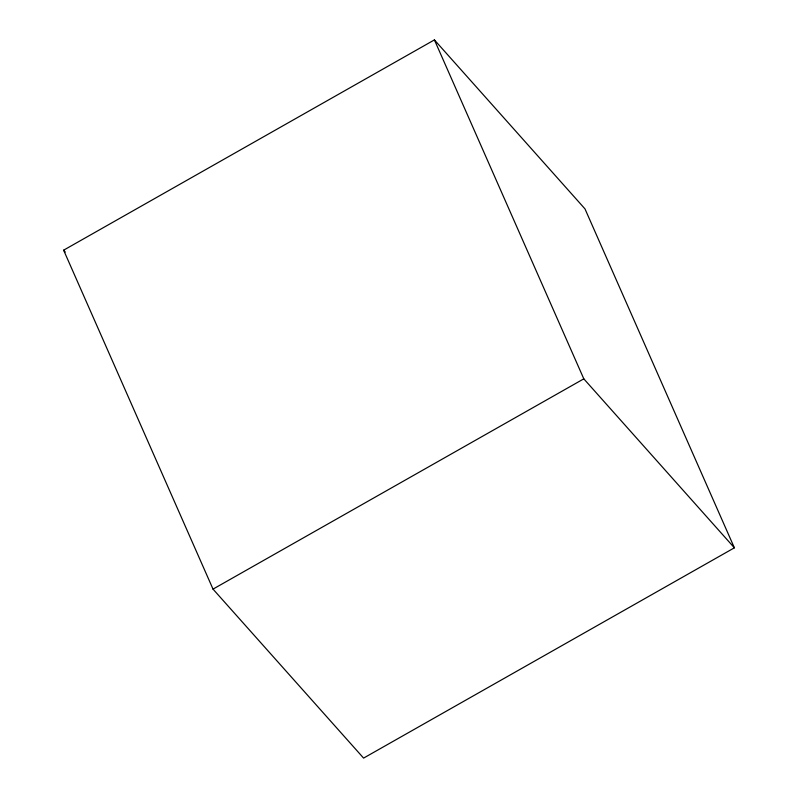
<?xml version="1.0" encoding="UTF-8"?>
<svg xmlns="http://www.w3.org/2000/svg" width="798" height="798" viewBox="0 0 798 798"><rect width="100%" height="100%" fill="white"/><g stroke="black" fill="none" stroke-linecap="round" stroke-linejoin="round"><path stroke-width="1.2" d="M63.621 250.183L434.411 39.9L584.984 208.886L734.379 547.817L363.589 758.1L213.016 589.114L63.621 250.183L65.276 252.038M213.016 589.114L583.807 378.841L734.379 547.817M434.411 39.9L583.807 378.841"/></g></svg>
